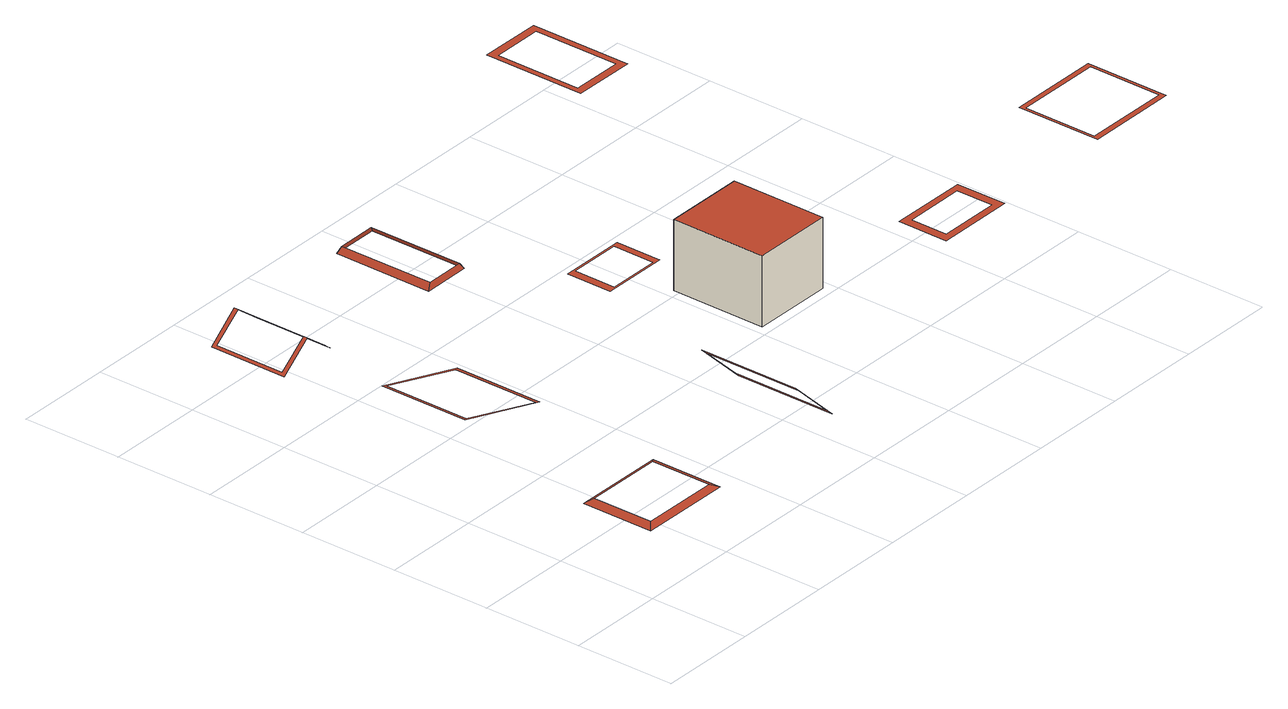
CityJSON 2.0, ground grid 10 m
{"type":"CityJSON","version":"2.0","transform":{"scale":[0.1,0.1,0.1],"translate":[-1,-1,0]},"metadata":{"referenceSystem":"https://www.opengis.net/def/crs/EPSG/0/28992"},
"CityObjects":{
"building1":{"type":"Building","attributes":{"roofType":"Hipped","yearOfConstruction":1963,"function":"Residential","storeysAboveGround":2},"geometry":[{"type":"MultiSurface","lod":"3","boundaries":[[[0,1,2,3]],[[4,5,1,0]],[[6,5,4,7]],[[2,6,7,3]]],"semantics":{"surfaces":[{"type":"RoofSurface"}],"values":[0,0,0,0]}}]},
"building2":{"type":"Building","attributes":{"roofType":"Shed","yearOfConstruction":2009,"function":"Residential","storeysAboveGround":2},"geometry":[{"type":"MultiSurface","lod":"3","boundaries":[[[8,9,10,11],[12,13,14,15]]],"semantics":{"surfaces":[{"type":"RoofSurface"}],"values":[0]}}]},
"building3":{"type":"Building","attributes":{"roofType":"Gabled","yearOfConstruction":2002,"function":"Residential","storeysAboveGround":2},"geometry":[{"type":"MultiSurface","lod":"3","boundaries":[[[16,17,18,19,20,21,22,23]],[[19,24,25,16,23,26,27,20]]],"semantics":{"surfaces":[{"type":"RoofSurface"}],"values":[0,0]}}]},
"building4":{"type":"Building","attributes":{"roofType":"Shed","yearOfConstruction":1948,"function":"Residential","storeysAboveGround":2},"geometry":[{"type":"MultiSurface","lod":"3","boundaries":[[[28,29,30,31],[32,33,34,35]]],"semantics":{"surfaces":[{"type":"RoofSurface"}],"values":[0]}}]},
"building5":{"type":"Building","attributes":{"roofType":"Flat","yearOfConstruction":1955,"function":"Industrial","storeysAboveGround":4},"geometry":[{"type":"MultiSurface","lod":"3","boundaries":[[[36,37,38,39],[40,41,42,43]]],"semantics":{"surfaces":[{"type":"RoofSurface"}],"values":[0]}}]},
"building6":{"type":"Building","attributes":{"roofType":"Hipped","yearOfConstruction":1988,"function":"Residential","storeysAboveGround":2},"geometry":[{"type":"MultiSurface","lod":"3","boundaries":[[[44,45,46,47]],[[48,49,45,44]],[[50,49,48,51]],[[46,50,51,47]]],"semantics":{"surfaces":[{"type":"RoofSurface"}],"values":[0,0,0,0]}}]},
"building7":{"type":"Building","attributes":{"roofType":"Flat","yearOfConstruction":2004,"function":"Industrial","storeysAboveGround":5},"geometry":[{"type":"MultiSurface","lod":"3","boundaries":[[[52,53,54,55],[56,57,58,59]]],"semantics":{"surfaces":[{"type":"RoofSurface"}],"values":[0]}}]},
"building8":{"type":"Building","attributes":{"roofType":"Flat","yearOfConstruction":1948,"function":"Residential","storeysAboveGround":2},"geometry":[{"type":"MultiSurface","lod":"2","boundaries":[[[60,61,62,63]],[[64,65,66,67]],[[62,64,67,63]],[[61,65,64,62]],[[60,66,65,61]],[[63,67,66,60]]],"semantics":{"surfaces":[{"type":"GroundSurface"},{"type":"RoofSurface"},{"type":"WallSurface"}],"values":[0,1,2,2,2,2]}}]},
"building9":{"type":"Building","attributes":{"roofType":"Flat","yearOfConstruction":1962,"function":"Residential","storeysAboveGround":5},"geometry":[{"type":"MultiSurface","lod":"3","boundaries":[[[68,69,70,71],[72,73,74,75]]],"semantics":{"surfaces":[{"type":"RoofSurface"}],"values":[0]}}]},
"building10":{"type":"Building","attributes":{"roofType":"Flat","yearOfConstruction":1996,"function":"Residential","storeysAboveGround":5},"geometry":[{"type":"MultiSurface","lod":"3","boundaries":[[[76,77,78,79],[80,81,82,83]]],"semantics":{"surfaces":[{"type":"RoofSurface"}],"values":[0]}}]}
},
"vertices":[
[97,4,64],[89,10,68],[10,10,68],[3,4,64],[97,77,64],[89,71,68],[10,71,68],[3,77,64],
[107,208,67],[107,298,67],[6,298,96],[6,208,96],[10,296,95],[103,296,68],[103,210,68],[10,210,95],
[39,406,88],[70,406,64],[70,485,64],[39,485,88],[39,481,88],[68,481,66],[68,410,66],[39,410,88],[8,485,64],[8,406,64],[10,410,66],[10,481,66],
[253,8,62],[253,110,62],[204,110,110],[204,8,110],[210,108,104],[247,108,68],[247,10,68],[210,10,104],
[269,208,132],[269,254,132],[202,254,132],[202,208,132],[210,252,132],[262,252,132],[262,210,132],[210,210,132],
[254,408,56],[250,410,62],[210,410,62],[206,408,56],[254,508,56],[250,506,62],[210,506,62],[206,508,56],
[480,3,166],[480,54,166],[401,54,166],[401,3,166],[410,47,166],[471,47,166],[471,10,166],[410,10,166],
[410,306,0],[492,306,0],[492,210,0],[410,210,0],[492,210,70],[492,306,70],[410,306,70],[410,210,70],
[467,402,161],[467,504,161],[404,504,161],[404,402,161],[410,496,161],[461,496,161],[461,410,161],[410,410,161],
[700,4,170],[700,89,170],[607,89,170],[607,4,170],[610,84,170],[697,84,170],[697,10,170],[610,10,170]
]}
